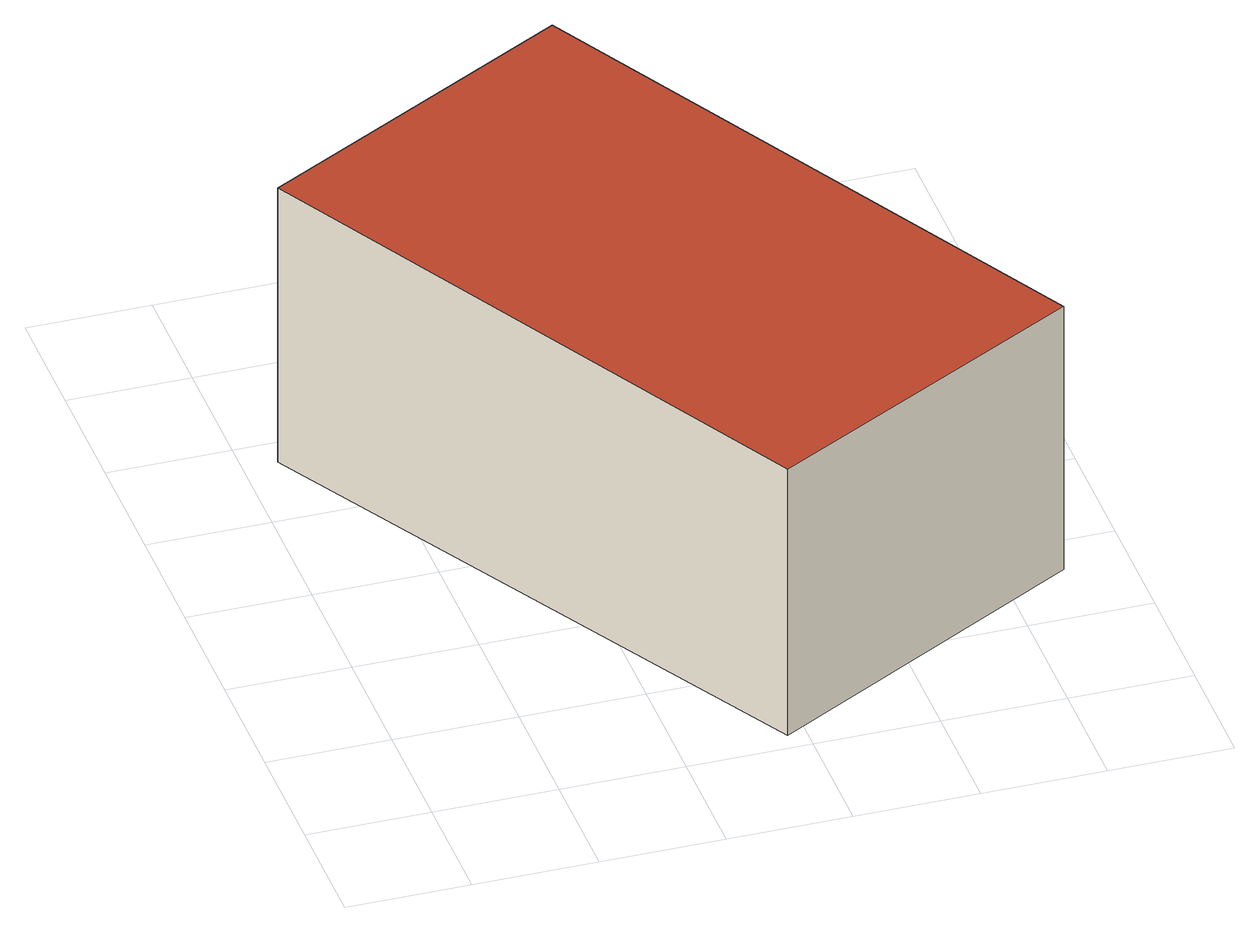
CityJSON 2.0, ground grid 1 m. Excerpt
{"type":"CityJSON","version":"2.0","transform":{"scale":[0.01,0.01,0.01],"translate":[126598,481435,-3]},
"CityObjects":{
"building1":{"type":"Building","attributes":{"b3_dak_type":"multiple horizontal","b3_h_dak_50p":-0.38,"b3_h_dak_70p":-0.36,"b3_h_dak_max":-0.27,"b3_h_dak_min":-0.58,"b3_h_maaiveld":-2.83,"b3_kas_warenhuis":false,"b3_mutatie_ahn3_ahn4":false,"b3_reconstructie_onvolledig":false,"b3_rmse_lod12":0.0393,"b3_rmse_lod13":0.0393,"b3_rmse_lod22":0.0308,"b3_val3dity_lod12":"[]","b3_val3dity_lod13":"[]","b3_val3dity_lod22":"[]","b3_volume_lod12":38.97,"b3_volume_lod13":38.97,"b3_volume_lod22":38.77,"geconstateerd":false,"oorspronkelijkbouwjaar":1969,"status":"Pand in gebruik"},"children":["building1-1"]},
"building1-1":{"type":"BuildingPart","parents":["building1"],"geometry":[{"type":"Solid","lod":"2.2","boundaries":[[[[0,1,2,3]],[[4,1,0,5]],[[6,2,1,4]],[[5,0,3,7]],[[7,3,2,6]],[[7,6,4,5]]]],"semantics":{"surfaces":[{"type":"GroundSurface"},{"type":"WallSurface","on_footprint_edge":true},{"type":"RoofSurface"}],"values":[[0,1,1,1,1,2]]}}]}
},
"vertices":[
[28,475,17],[290,622,17],[548,163,17],[285,16,17],[290,622,264],[28,475,267],[548,163,257],[285,16,260]
]}
